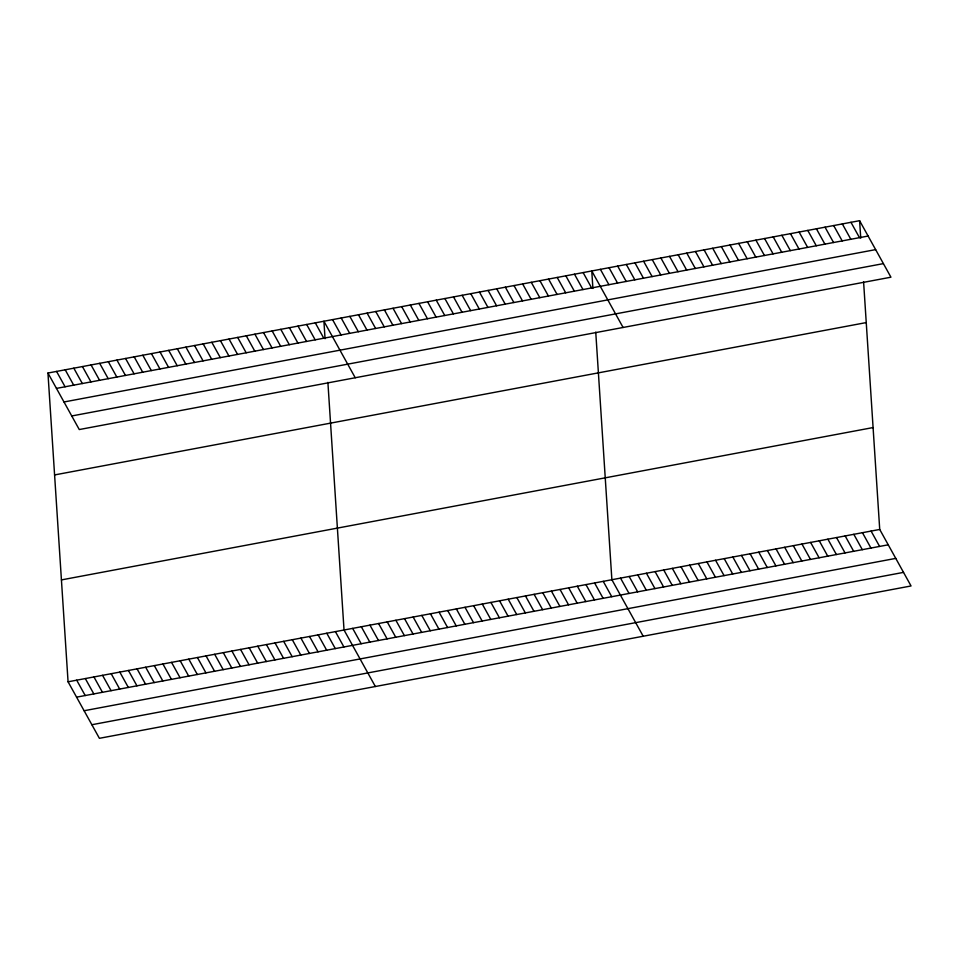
<?xml version="1.0" encoding="UTF-8"?>
<svg xmlns="http://www.w3.org/2000/svg" width="959" height="959" viewBox="0 0 959 959"><rect width="100%" height="100%" fill="white"/><g stroke="black" fill="none" stroke-linecap="round" stroke-linejoin="round"><path stroke-width="1.44" d="M47.95 373.039L859.6 220.69L890.935 277.199L79.273 429.548L47.95 373.039L68.065 681.801L99.4 738.31L911.05 585.961L879.727 529.452L863.591 281.826M56.461 388.395L868.111 236.034M63.989 401.977L875.639 249.616M71.745 415.966L883.395 263.617M54.591 474.933L866.241 322.584M61.436 579.907L873.086 427.558M68.065 681.801L879.727 529.452M76.576 697.157L888.238 544.808M84.104 710.739L895.766 558.39M91.872 724.728L903.522 572.379M850.969 222.308L859.48 237.664M842.326 223.927L850.837 239.282M833.683 225.557L842.194 240.901M825.04 227.175L833.551 242.531M816.409 228.793L824.908 244.149M807.766 230.412L816.277 245.768M799.123 232.042L807.634 247.386M790.48 233.66L798.991 249.016M781.849 235.279L790.348 250.635M773.206 236.909L781.717 252.253M764.563 238.527L773.074 253.883M755.92 240.146L764.431 255.502M747.277 241.764L755.788 257.12M738.646 243.394L747.157 258.738M730.003 245.013L738.514 260.368M721.36 246.631L729.871 261.987M871.084 531.07L879.595 546.426M712.717 248.261L721.228 263.605M862.441 532.689L870.952 548.045M704.086 249.879L712.597 265.235M853.81 534.319L862.321 549.675M695.443 251.498L703.954 266.854M845.167 535.937L853.678 551.293M686.8 253.128L695.311 268.472M836.524 537.555L845.035 552.911M678.157 254.746L686.668 270.102M827.881 539.186L836.392 554.53M669.526 256.365L678.025 271.721M819.25 540.804L827.749 556.16M660.883 257.983L669.394 273.339M810.607 542.422L819.118 557.778M652.24 259.613L660.751 274.957M801.964 544.053L810.475 559.397M643.597 261.232L652.108 276.588M793.321 545.671L801.832 561.027M634.954 262.85L643.465 278.206M784.678 547.289L793.189 562.645M626.323 264.48L634.834 279.824M776.047 548.908L784.558 564.264M617.68 266.099L626.191 281.455M767.404 550.538L775.915 565.882M609.037 267.717L617.548 283.073M758.761 552.156L767.272 567.512M600.394 269.335L608.905 284.691M750.118 553.775L758.629 569.131M623.086 327.475L591.763 270.965L592.902 288.431M741.487 555.405L749.998 570.749M583.12 272.584L591.631 287.94M732.844 557.023L741.355 572.379M574.477 274.202L582.988 289.558M724.201 558.641L732.712 573.997M565.834 275.832L574.345 291.176M715.558 560.26L724.069 575.616M557.203 277.451L565.702 292.807M706.927 561.89L715.426 577.234M548.56 279.069L557.071 294.425M698.284 563.508L706.795 578.864M539.917 280.687L548.428 296.043M689.641 565.127L698.152 580.483M531.274 282.318L539.785 297.674M680.998 566.757L689.509 582.101M522.631 283.936L531.142 299.292M672.367 568.375L680.866 583.731M514 285.554L522.511 300.91M663.724 569.994L672.235 585.35M505.357 287.185L513.868 302.529M655.081 571.624L663.592 586.968M496.714 288.803L505.225 304.159M646.438 573.242L654.949 588.598M488.071 290.421L496.582 305.777M637.795 574.861L646.306 590.217M479.44 292.051L487.951 307.395M629.164 576.479L637.675 591.835M470.797 293.67L479.308 309.026M620.521 578.109L629.032 593.453M462.154 295.288L470.665 310.644M643.201 636.237L611.878 579.727L595.743 332.102M453.511 296.906L462.022 312.262M603.235 581.346L611.746 596.702M444.88 298.537L453.391 313.881M594.604 582.976L603.115 598.32M436.237 300.155L444.748 315.511M585.961 584.594L594.472 599.95M427.594 301.773L436.105 317.129M577.318 586.213L585.829 601.569M418.951 303.404L427.462 318.748M568.675 587.831L577.186 603.187M410.32 305.022L418.819 320.378M560.044 589.461L568.543 604.805M401.677 306.64L410.188 321.996M551.401 591.08L559.912 606.436M393.034 308.259L401.545 323.615M542.758 592.698L551.269 608.054M384.391 309.889L392.902 325.233M534.115 594.328L542.626 609.672M375.748 311.507L384.259 326.863M525.472 595.947L533.983 611.303M367.117 313.125L375.628 328.481M516.841 597.565L525.352 612.921M358.474 314.756L366.985 330.1M508.198 599.183L516.709 614.539M349.831 316.374L358.342 331.73M499.555 600.813L508.066 616.169M341.188 317.992L349.699 333.348M490.912 602.432L499.423 617.788M332.557 319.623L341.068 334.967M482.281 604.05L490.792 619.406M355.238 377.75L323.914 321.241L325.053 338.707M473.638 605.68L482.149 621.024M315.283 322.859L323.794 338.215M464.995 607.299L473.506 622.655M306.664 324.478L315.175 339.834M456.352 608.917L464.863 624.273M298.045 326.096L306.556 341.452M447.721 610.547L456.22 625.891M289.414 327.714L297.925 343.07M439.078 612.166L447.589 627.522M280.795 329.333L289.306 344.689M430.435 613.784L438.946 629.14M272.164 330.951L280.675 346.307M421.792 615.402L430.303 630.758M263.545 332.569L272.056 347.925M413.149 617.033L421.66 632.377M254.926 334.188L263.437 349.544M404.518 618.651L413.029 634.007M246.295 335.806L254.806 351.162M395.875 620.269L404.386 635.625M237.676 337.424L246.187 352.78M387.232 621.9L395.743 637.244M229.045 339.042L237.556 354.398M378.589 623.518L387.1 638.874M220.426 340.661L228.937 356.017M369.958 625.136L378.469 640.492M211.807 342.279L220.318 357.635M361.315 626.754L369.826 642.11M203.176 343.897L211.687 359.253M352.672 628.385L361.183 643.729M194.557 345.516L203.068 360.872M375.353 686.512L344.029 630.003L327.894 382.377M185.926 347.134L194.437 362.49M335.41 631.621L343.921 646.977M177.307 348.752L185.818 364.108M326.791 633.24L335.29 648.596M168.688 350.371L177.199 365.727M318.16 634.858L326.671 650.214M160.057 351.989L168.568 367.345M309.541 636.476L318.052 651.832M151.438 353.619L159.949 368.963M300.91 638.095L309.421 653.451M142.807 355.238L151.318 370.582M292.291 639.713L300.802 655.069M134.188 356.856L142.699 372.2M283.672 641.331L292.171 656.687M125.569 358.474L134.08 373.818M275.041 642.95L283.552 658.306M116.938 360.093L125.449 375.437M266.422 644.568L274.933 659.924M108.319 361.711L116.83 377.055M257.791 646.186L266.302 661.542M99.688 363.329L108.199 378.673M249.172 647.804L257.683 663.16M91.069 364.947L99.58 380.303M240.553 649.423L249.052 664.779M82.45 366.566L90.961 381.922M231.922 651.053L240.433 666.397M73.819 368.184L82.33 383.54M223.303 652.671L231.814 668.015M65.2 369.802L73.711 385.158M214.672 654.29L223.183 669.634M56.569 371.421L65.08 386.777M206.053 655.908L214.564 671.252M197.434 657.526L205.933 672.87M188.803 659.145L197.314 674.489M180.184 660.763L188.695 676.107M171.553 662.381L180.064 677.737M162.934 664L171.445 679.356M154.315 665.618L162.814 680.974M145.684 667.236L154.195 682.592M137.065 668.855L145.576 684.211M128.434 670.473L136.945 685.829M119.815 672.091L128.326 687.447M111.196 673.709L119.695 689.065M102.565 675.328L111.076 690.684M93.946 676.946L102.457 692.302M85.315 678.564L93.826 693.92M76.696 680.183L85.207 695.539M859.6 220.69L860.738 238.156"/></g></svg>
